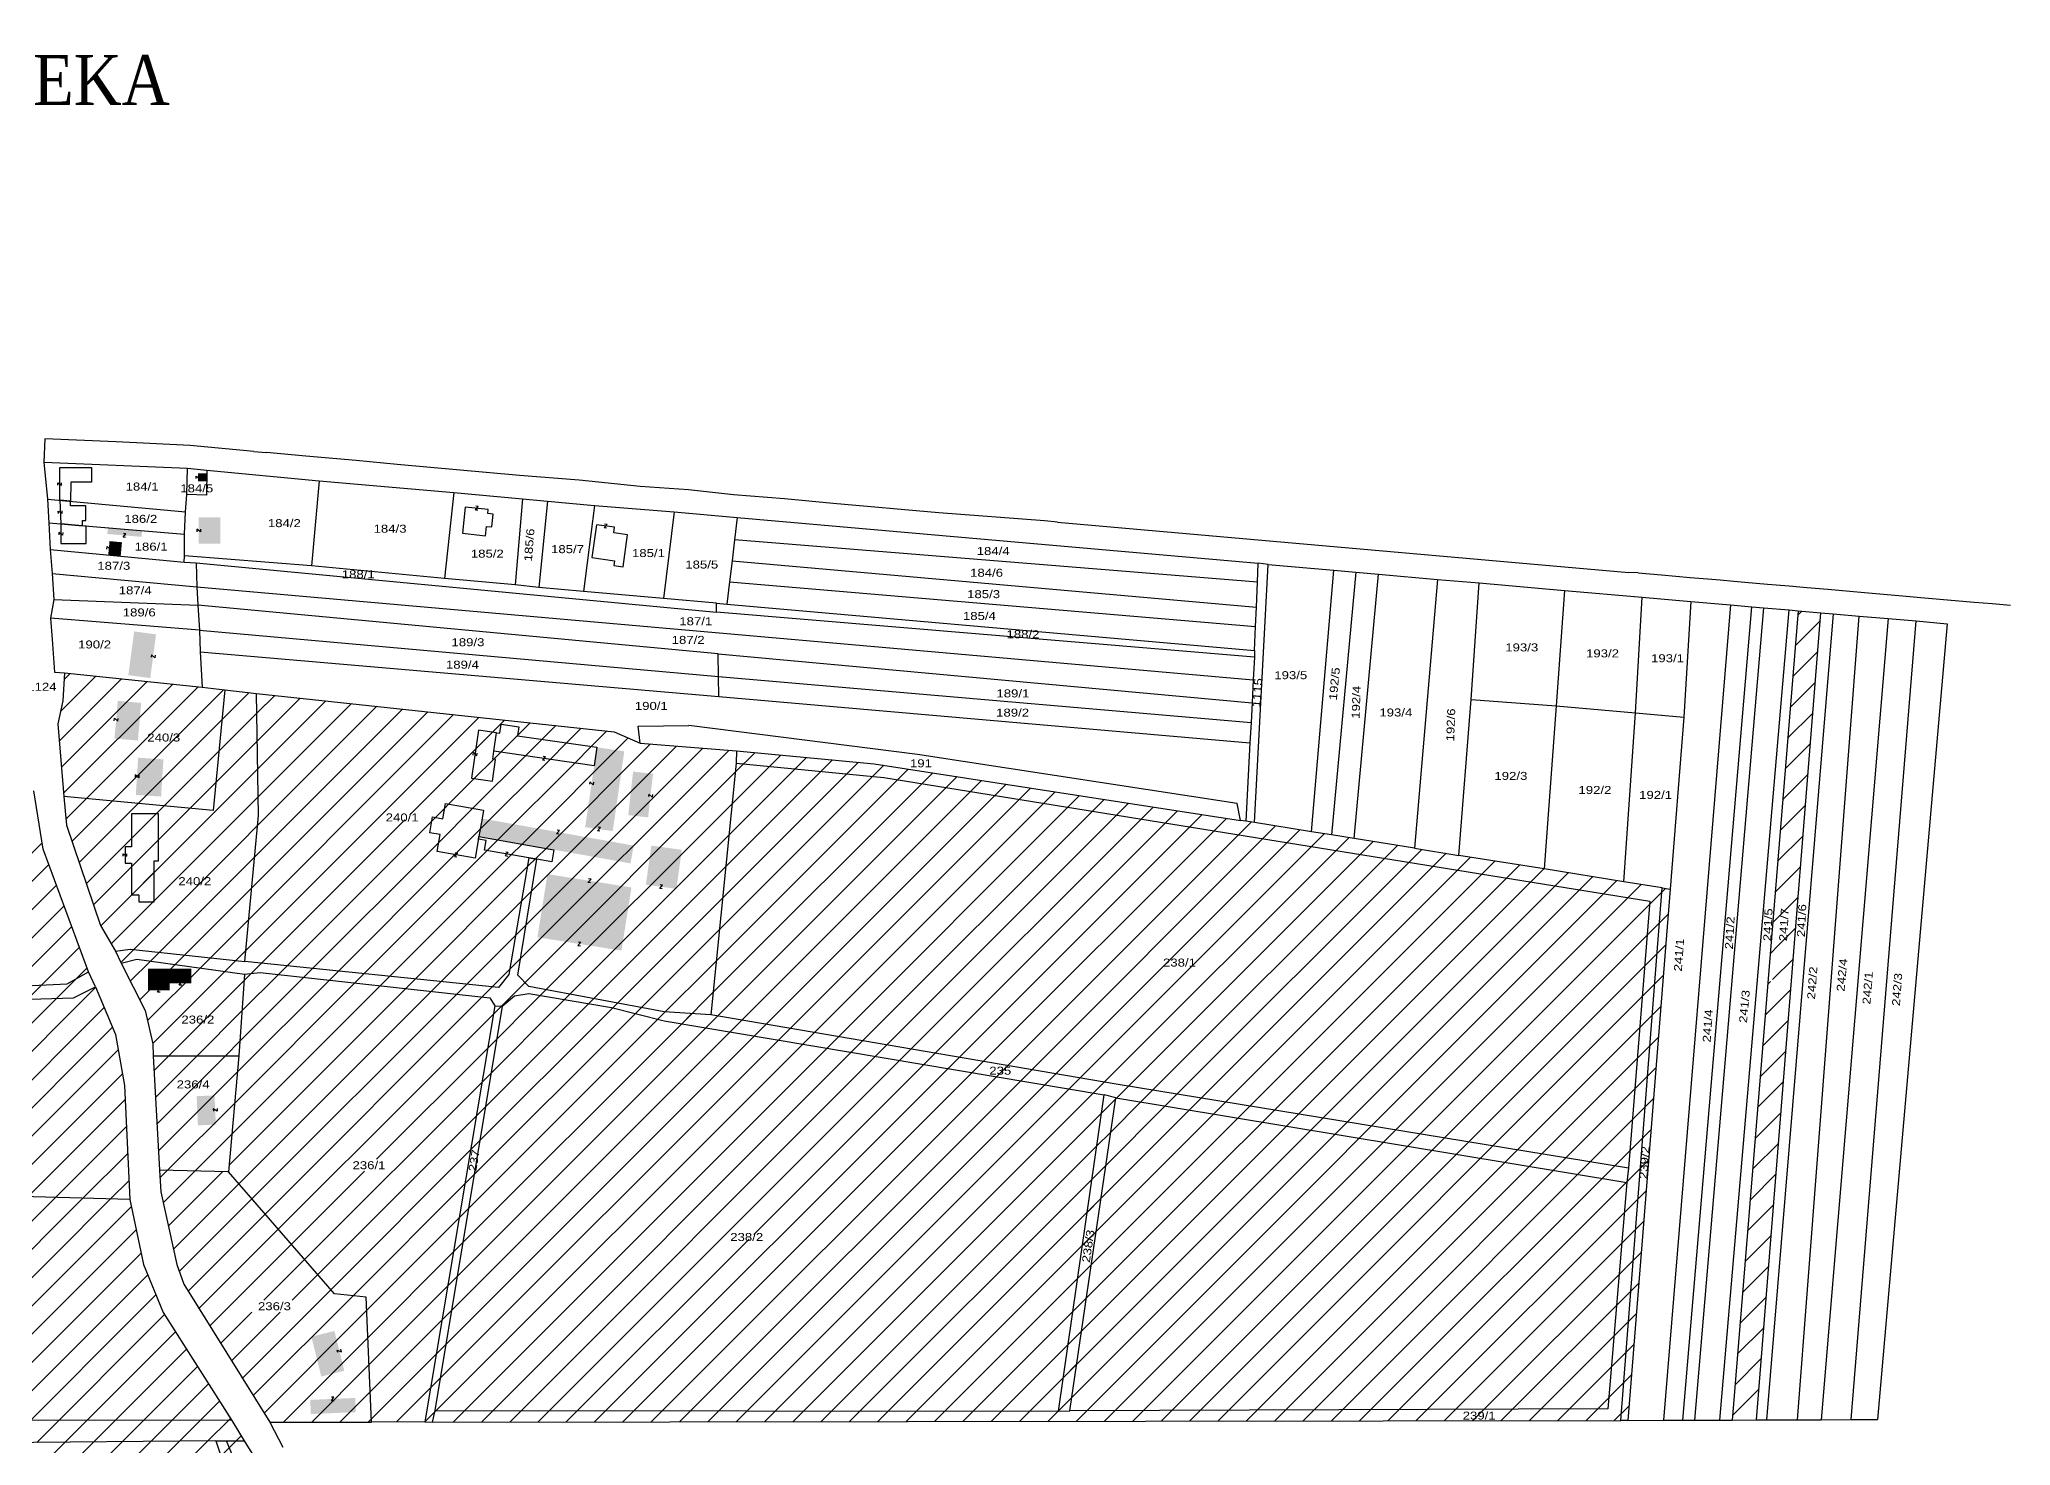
# Model space of a CAD drawing. Extents: x 5587940 to 5589766, y 5131257 to 5132452.
# Drawn here: x 5588977 to 5589766, y 5131890 to 5132452 of the extents above; entities that cross this region are included whole.
import ezdxf
from ezdxf.enums import TextEntityAlignment as Align

# ---------------------------------------------------------------- set-up
doc = ezdxf.new("R2010")
doc.units = 0
doc.header["$MEASUREMENT"] = 0
for name, color, linetype in [('2', 7, 'CONTINUOUS'), ('3', 7, 'CONTINUOUS'), ('5', 7, 'CONTINUOUS'), ('6', 7, 'CONTINUOUS'), ('8', 7, 'CONTINUOUS'), ('LEGENDA', 7, 'CONTINUOUS'), ('SRAFURA', 4, 'CONTINUOUS')]:
    doc.layers.add(name, color=color, linetype=linetype)
doc.styles.get("Standard").update_dxf_attribs({"font": 'GARA.TTF', "height": 32})
doc.styles.add('TXT', font='TXT', dxfattribs={"height": 0.2})

# ---------------------------------------------------------------- blocks, each defined once
blk = doc.blocks.new('Z')
at = {"layer": '8', "color": 113, "linetype": 'CONTINUOUS'}
blk.add_lwpolyline([(-0.5, 0.75), (0.5, 0.749), (-0.5, -0.749), (0.5, -0.75)], dxfattribs=at)

msp = doc.modelspace()

# ---------------------------------------------------------------- hatches: boundary and pattern name
at = {"layer": 'SRAFURA', "linetype": 'CONTINUOUS'}
h = msp.add_hatch(dxfattribs=at)
h.set_pattern_fill('ANSI31', color=256, scale=64, style=0)
h.paths.add_polyline_path([(5589690, 5132223.12), (5589680.82, 5132223.92), (5589669.95, 5132090.32), (5589679.39, 5132089.97)])
h = msp.add_hatch(dxfattribs=at)
h.set_pattern_fill('ANSI31', color=256, scale=64, style=0)
h.paths.add_polyline_path([(5589168.6, 5132173.88), (5589169.13, 5132177.5), (5589162.14, 5132178.51), (5589161.62, 5132174.91), (5589160.27, 5132175.11), (5589159.19, 5132167.7), (5589199.31, 5132161.86), (5589200.39, 5132169.27)])
h = msp.add_hatch(dxfattribs=at)
h.set_pattern_fill('ANSI31', color=256, scale=64, style=0)
h.paths.add_polyline_path([(5589160.27, 5132175.11), (5589153.12, 5132176.14), (5589150.32, 5132156.91), (5589158.66, 5132155.69), (5589159.92, 5132164.41), (5589158.74, 5132164.58), (5589159.19, 5132167.7)])
at = {"layer": 'SRAFURA'}
h = msp.add_hatch(dxfattribs=at)
h.set_pattern_fill('ANSI31', color=256, scale=64, style=0)
h.paths.add_polyline_path([(5589022.84, 5132050.69), (5589022.89, 5132045.85), (5589057.26, 5132045.91), (5589059.41, 5132078.51), (5589016.38, 5132084.54), (5589010.12, 5132082.89), (5589019.8, 5132063.96)])
h.paths.add_polyline_path([(5589030.83, 5132058.03), (5589050.81, 5132058.03), (5589050.81, 5132062.83), (5589030.83, 5132062.83)], flags=24)
at = {"layer": 'SRAFURA', "linetype": 'CONTINUOUS'}
h = msp.add_hatch(dxfattribs=at)
h.set_pattern_fill('ANSI31', color=256, scale=64, style=0)
h.paths.add_polyline_path([(5589080.08, 5131789.04), (5589079.17, 5131774.15), (5589072.39, 5131741.55), (5589074.74, 5131718.93), (5589078.49, 5131707.03), (5589084.98, 5131698.97), (5589087.65, 5131696.68), (5589099.12, 5131692.47), (5589112.58, 5131689.01), (5589127.55, 5131689.04), (5589151.77, 5131694.05), (5589155.54, 5131696.51), (5589163.59, 5131704.98), (5589163.59, 5131709.98), (5589158.42, 5131720.01), (5589144.78, 5131739.23), (5589119.01, 5131768.32), (5589097.94, 5131787.37), (5589081.98, 5131820.25), (5589052.23, 5131891.84), (5589047.94, 5131891.84), (5589077.31, 5131805.37)])
h.paths.add_polyline_path([(5589091.61, 5131773.22), (5589094.55, 5131772.67), (5589101.3, 5131768.55), (5589109.53, 5131758.5), (5589112.07, 5131752.57), (5589113.98, 5131745.64), (5589115.01, 5131729.84), (5589116.94, 5131723.27), (5589116.36, 5131719.15), (5589111.8, 5131717.31), (5589105.93, 5131717.48), (5589101.77, 5131720.14), (5589098.09, 5131725.05), (5589096.22, 5131730.28), (5589096.49, 5131741.22), (5589094.91, 5131746.75), (5589090.65, 5131758.62), (5589089.35, 5131767.52), (5589089.42, 5131772.25)], flags=16)
h.paths.add_polyline_path([(5589127.64, 5131713.76), (5589139.09, 5131713.76), (5589139.09, 5131718.56), (5589127.64, 5131718.56)], flags=24)
h.paths.add_polyline_path([(5589099.79, 5131740.21), (5589110.58, 5131740.21), (5589110.58, 5131745.01), (5589099.79, 5131745.01)], flags=8)

# ---------------------------------------------------------------- linework, layer by layer
at = {"layer": '2', "color": 7, "linetype": 'CONTINUOUS'}
for p, q in [((5588979.55, 5132292.61), (5588979.26, 5132283.33)), ((5589008.13, 5132291.45), (5588979.55, 5132292.61)), ((5589037.75, 5132289.94), (5589008.13, 5132291.45)), ((5589063.27, 5132287.66), (5589037.75, 5132289.94)), ((5589063.27, 5132287.66), (5589068.3, 5132287.2)), ((5589083.95, 5132285.78), (5589068.3, 5132287.2)), ((5588979.26, 5132283.33), (5588980.63, 5132268.54)), ((5588979.26, 5132283.33), (5589036.69, 5132280.87)), ((5589036.39, 5132270.35), (5589036.69, 5132280.87)), ((5589036.69, 5132280.87), (5589044.39, 5132280.19)), ((5589044.39, 5132280.19), (5589044.3, 5132270.19)), ((5589044.39, 5132280.19), (5589089.39, 5132275.85)), ((5589104.08, 5132283.99), (5589083.95, 5132285.78)), ((5589120.49, 5132282.39), (5589104.08, 5132283.99)), ((5589169.48, 5132278.05), (5589120.49, 5132282.39)), ((5589089.39, 5132275.85), (5589086.3, 5132241.83)), ((5589089.39, 5132275.85), (5589143.19, 5132271.17)), ((5589193.3, 5132276.13), (5589169.48, 5132278.05)), ((5589217.76, 5132273.62), (5589193.3, 5132276.13)), ((5589237.03, 5132272.21), (5589217.76, 5132273.62)), ((5589255.09, 5132270.32), (5589237.03, 5132272.21)), ((5588980.63, 5132268.54), (5588981.18, 5132259)), ((5588980.63, 5132268.54), (5589035.83, 5132263.41)), ((5589035.53, 5132254.51), (5589035.83, 5132263.41)), ((5589035.83, 5132263.41), (5589036.39, 5132270.35)), ((5589044.3, 5132270.19), (5589036.39, 5132270.35)), ((5589143.19, 5132271.17), (5589139.48, 5132236.83)), ((5589143.19, 5132271.17), (5589170.64, 5132268.62)), ((5589170.64, 5132268.62), (5589167.67, 5132234.21)), ((5589170.64, 5132268.62), (5589180.63, 5132267.74)), ((5589180.63, 5132267.74), (5589177.13, 5132233.25)), ((5589180.63, 5132267.74), (5589199.44, 5132266)), ((5589199.44, 5132266), (5589195.07, 5132231.56)), ((5589199.44, 5132266), (5589231.32, 5132263.52)), ((5589231.32, 5132263.52), (5589227.06, 5132228.79)), ((5589231.32, 5132263.52), (5589256.48, 5132261.17)), ((5589275.42, 5132268.65), (5589255.09, 5132270.32)), ((5589294.87, 5132266.79), (5589275.42, 5132268.65)), ((5589337.15, 5132263.08), (5589294.87, 5132266.79)), ((5588981.18, 5132259), (5588981.71, 5132248.4)), ((5588981.18, 5132259), (5589035.53, 5132254.51)), ((5589256.48, 5132261.17), (5589255.51, 5132252.23)), ((5589256.48, 5132261.17), (5589464.96, 5132242.91)), ((5589379.45, 5132259.87), (5589337.15, 5132263.08)), ((5589384.59, 5132259.29), (5589379.45, 5132259.87)), ((5589384.59, 5132259.29), (5589613.18, 5132239.21)), ((5588981.71, 5132248.4), (5588982.52, 5132238.85)), ((5588981.71, 5132248.4), (5589035.34, 5132243.35)), ((5589035.53, 5132245.92), (5589035.53, 5132254.51)), ((5589255.51, 5132252.23), (5589254.54, 5132243.82)), ((5589464.63, 5132235.33), (5589255.51, 5132252.23)), ((5589035.34, 5132243.35), (5589035.53, 5132245.92)), ((5589035.34, 5132243.35), (5589040.13, 5132243.02)), ((5589086.3, 5132241.83), (5589035.53, 5132245.92)), ((5589040.13, 5132243.02), (5589248.25, 5132223.31)), ((5589040.13, 5132243.02), (5589040.47, 5132233.49)), ((5589139.48, 5132236.83), (5589086.3, 5132241.83)), ((5589254.54, 5132243.82), (5589253.48, 5132235.41)), ((5589254.54, 5132243.82), (5589464.21, 5132225.29)), ((5589463.49, 5132139.14), (5589468.88, 5132242.36)), ((5589464.63, 5132235.33), (5589464.96, 5132242.91)), ((5589468.88, 5132242.36), (5589464.96, 5132242.91)), ((5589468.88, 5132242.36), (5589495.18, 5132240.07)), ((5589486.17, 5132135.51), (5589495.18, 5132240.07)), ((5589495.18, 5132240.07), (5589504.02, 5132239.3)), ((5588982.52, 5132238.85), (5588983.22, 5132228.45)), ((5588982.52, 5132238.85), (5589040.47, 5132233.49)), ((5589040.47, 5132233.49), (5589040.82, 5132226.13)), ((5589040.47, 5132233.49), (5589462.92, 5132196.3)), ((5589167.67, 5132234.21), (5589139.48, 5132236.83)), ((5589177.13, 5132233.25), (5589167.67, 5132234.21)), ((5589195.07, 5132231.56), (5589177.13, 5132233.25)), ((5589253.48, 5132235.41), (5589252.35, 5132226.56)), ((5589253.48, 5132235.41), (5589463.88, 5132217.58)), ((5589464.21, 5132225.29), (5589464.63, 5132235.33)), ((5589504.02, 5132239.3), (5589494.25, 5132134.22)), ((5589503.24, 5132132.78), (5589512.99, 5132238.52)), ((5589504.02, 5132239.3), (5589512.99, 5132238.52)), ((5589512.99, 5132238.52), (5589536.65, 5132236.46)), ((5589536.65, 5132236.46), (5589527.45, 5132128.9)), ((5589536.65, 5132236.46), (5589553.25, 5132235.02)), ((5589550.15, 5132188.45), (5589553.25, 5132235.02)), ((5589553.25, 5132235.02), (5589587.45, 5132232.04)), ((5589587.45, 5132232.04), (5589584.12, 5132185.92)), ((5589587.45, 5132232.04), (5589618.46, 5132229.35)), ((5589616.92, 5132239.04), (5589613.18, 5132239.21)), ((5589616.92, 5132239.04), (5589626.26, 5132238.23)), ((5589626.26, 5132238.23), (5589637.62, 5132237.25)), ((5589637.62, 5132237.25), (5589644.64, 5132236.64)), ((5589644.64, 5132236.64), (5589649.73, 5132236.2)), ((5589649.73, 5132236.2), (5589655.16, 5132235.73)), ((5589655.16, 5132235.73), (5589659.51, 5132235.35)), ((5589659.51, 5132235.35), (5589668.6, 5132234.56)), ((5589668.6, 5132234.56), (5589677.23, 5132233.81)), ((5589677.23, 5132233.81), (5589684.38, 5132233.19)), ((5589684.38, 5132233.19), (5589692.68, 5132232.47)), ((5589692.68, 5132232.47), (5589707.42, 5132231.19)), ((5588983.22, 5132228.45), (5588981.91, 5132220.9)), ((5588983.22, 5132228.45), (5589040.82, 5132226.13)), ((5589040.82, 5132226.13), (5589041.44, 5132216.14)), ((5589248.94, 5132206.64), (5589040.82, 5132226.13)), ((5589227.06, 5132228.79), (5589195.07, 5132231.56)), ((5589248.25, 5132226.9), (5589227.06, 5132228.79)), ((5589248.25, 5132223.31), (5589248.25, 5132226.9)), ((5589248.25, 5132226.9), (5589252.35, 5132226.56)), ((5589252.35, 5132226.56), (5589463.48, 5132208)), ((5589463.88, 5132217.58), (5589464.21, 5132225.29)), ((5589615.8, 5132183.13), (5589618.46, 5132229.35)), ((5589618.46, 5132229.35), (5589638.01, 5132227.64)), ((5589653.82, 5132226.27), (5589627.03, 5131900.09)), ((5589634.72, 5131900.12), (5589662.4, 5132225.52)), ((5589638.01, 5132227.64), (5589635.2, 5132181.37)), ((5589638.01, 5132227.64), (5589653.82, 5132226.27)), ((5589667.03, 5132225.12), (5589639.44, 5131900.13)), ((5589649.58, 5131900.17), (5589677.33, 5132224.22)), ((5589653.82, 5132226.27), (5589662.4, 5132225.52)), ((5589662.4, 5132225.52), (5589667.03, 5132225.12)), ((5589667.03, 5132225.12), (5589677.33, 5132224.22)), ((5589677.33, 5132224.22), (5589680.82, 5132223.92)), ((5589707.42, 5132231.19), (5589722.66, 5132229.87)), ((5589722.66, 5132229.87), (5589729.96, 5132229.24)), ((5589729.96, 5132229.24), (5589737.58, 5132228.57)), ((5589737.58, 5132228.57), (5589751.32, 5132227.38)), ((5589751.32, 5132227.38), (5589758.42, 5132226.76)), ((5589758.42, 5132226.76), (5589765.83, 5132226.12)), ((5588981.91, 5132220.9), (5588982.52, 5132212.4)), ((5589041.44, 5132216.14), (5588981.91, 5132220.9)), ((5589041.44, 5132216.14), (5589041.75, 5132207.52)), ((5589041.44, 5132216.14), (5589249.07, 5132197.65)), ((5589463.39, 5132205.28), (5589248.25, 5132223.31)), ((5589463.48, 5132208), (5589463.88, 5132217.58)), ((5589680.82, 5132223.92), (5589654.48, 5131900.19)), ((5589664.26, 5131900.23), (5589690, 5132223.12)), ((5589694.89, 5132222.69), (5589668.2, 5131900.24)), ((5589680.61, 5131900.28), (5589705.29, 5132221.79)), ((5589680.82, 5132223.92), (5589690, 5132223.12)), ((5589690, 5132223.12), (5589694.89, 5132222.69)), ((5589716.88, 5132220.78), (5589690.03, 5131900.32)), ((5589694.89, 5132222.69), (5589705.29, 5132221.79)), ((5589702.09, 5131900.36), (5589728.01, 5132219.81)), ((5589705.29, 5132221.79), (5589716.88, 5132220.78)), ((5589740.51, 5132218.72), (5589712.67, 5131900.4)), ((5589716.88, 5132220.78), (5589728.01, 5132219.81)), ((5589728.01, 5132219.81), (5589740.51, 5132218.72)), ((5588982.52, 5132212.4), (5588983.43, 5132199.32)), ((5589041.75, 5132207.52), (5589042.49, 5132193.29)), ((5589041.75, 5132207.52), (5589249.2, 5132189.56)), ((5589248.94, 5132206.64), (5589462.44, 5132187.05)), ((5589249.07, 5132197.65), (5589248.94, 5132206.64)), ((5589463.39, 5132205.28), (5589462.92, 5132196.3)), ((5589463.48, 5132208), (5589463.39, 5132205.28)), ((5588983.43, 5132199.32), (5588987.54, 5132199.05)), ((5588987.54, 5132199.05), (5588986.75, 5132187.82)), ((5588987.54, 5132199.05), (5589042.49, 5132193.29)), ((5589042.49, 5132193.29), (5589051.6, 5132192.33)), ((5589249.07, 5132197.65), (5589462.03, 5132179.23)), ((5589249.2, 5132189.56), (5589249.07, 5132197.65)), ((5589462.92, 5132196.3), (5589462.44, 5132187.05)), ((5588986.75, 5132187.82), (5588984.83, 5132178.66)), ((5589051.6, 5132192.33), (5589046.97, 5132143.94)), ((5589051.6, 5132192.33), (5589064.33, 5132190.83)), ((5589064.33, 5132190.83), (5589207.32, 5132175.49)), ((5589065.08, 5132141.96), (5589064.33, 5132190.83)), ((5589249.2, 5132189.56), (5589461.61, 5132171.13)), ((5589462.44, 5132187.05), (5589462.03, 5132179.23)), ((5589545.18, 5132126.06), (5589550.15, 5132188.45)), ((5589550.15, 5132188.45), (5589584.12, 5132185.92)), ((5589584.12, 5132185.92), (5589579.23, 5132120.61)), ((5589584.12, 5132185.92), (5589615.8, 5132183.13)), ((5588984.83, 5132178.66), (5588987.22, 5132149.58)), ((5589216.91, 5132177.68), (5589237.24, 5132178.04)), ((5589217.78, 5132170.96), (5589216.91, 5132177.68)), ((5589328.6, 5132166.38), (5589237.24, 5132178.04)), ((5589462.03, 5132179.23), (5589461.61, 5132171.13)), ((5589611.1, 5132115.5), (5589615.8, 5132183.13)), ((5589615.8, 5132183.13), (5589635.2, 5132181.37)), ((5589635.2, 5132181.37), (5589629.71, 5132112.52)), ((5589207.32, 5132175.49), (5589217.78, 5132170.96)), ((5589217.78, 5132170.96), (5589256.31, 5132167.8)), ((5589461.61, 5132171.13), (5589459.97, 5132139.71)), ((5589256.14, 5132162.98), (5589245.94, 5132062.29)), ((5589256.31, 5132167.8), (5589256.14, 5132162.98)), ((5589256.14, 5132162.98), (5589315.17, 5132157.25)), ((5589256.31, 5132167.8), (5589311.3, 5132162.69)), ((5589311.3, 5132162.69), (5589457.77, 5132139.98)), ((5589456.55, 5132146.78), (5589328.6, 5132166.38)), ((5589315.17, 5132157.25), (5589621.53, 5132107.76)), ((5588978.94, 5132128.47), (5588975.26, 5132151.89)), ((5588987.22, 5132149.58), (5588988.24, 5132138.14)), ((5589046.97, 5132143.94), (5588987.22, 5132149.58)), ((5589457.77, 5132139.98), (5589456.55, 5132146.78)), ((5588988.24, 5132138.14), (5589001.89, 5132098.03)), ((5589059.59, 5132083.56), (5589065.08, 5132141.96)), ((5589459.97, 5132139.71), (5589457.77, 5132139.98)), ((5589463.49, 5132139.14), (5589459.97, 5132139.71)), ((5589486.17, 5132135.51), (5589463.49, 5132139.14)), ((5589494.25, 5132134.22), (5589486.17, 5132135.51)), ((5589503.24, 5132132.78), (5589494.25, 5132134.22)), ((5589527.45, 5132128.9), (5589503.24, 5132132.78)), ((5588997.09, 5132079.43), (5588978.94, 5132128.47)), ((5589173.23, 5132125.07), (5589165.13, 5132078.43)), ((5589168.84, 5132078.1), (5589176.34, 5132124.54)), ((5589173.23, 5132125.07), (5589176.34, 5132124.54)), ((5589527.45, 5132128.9), (5589545.18, 5132126.06)), ((5589579.23, 5132120.61), (5589545.18, 5132126.06)), ((5589611.1, 5132115.5), (5589579.23, 5132120.61)), ((5589626.52, 5132113.03), (5589611.1, 5132115.5)), ((5589609.96, 5131899.93), (5589626.52, 5132113.03)), ((5589629.71, 5132112.52), (5589612.7, 5131900.04)), ((5589621.53, 5132107.76), (5589613.04, 5132000.95)), ((5589626.52, 5132113.03), (5589629.71, 5132112.52)), ((5589001.89, 5132098.03), (5589007.94, 5132087.69)), ((5589007.94, 5132087.69), (5589013.75, 5132088.57)), ((5589007.94, 5132087.69), (5589010.12, 5132082.89)), ((5589010.12, 5132082.89), (5589016.38, 5132084.54)), ((5589010.12, 5132082.89), (5589019.8, 5132063.96)), ((5589013.75, 5132088.57), (5589059.59, 5132083.56)), ((5589016.38, 5132084.54), (5589059.41, 5132078.51)), ((5589161.02, 5132073.17), (5589059.59, 5132083.56)), ((5588927.19, 5132071.72), (5588988.5, 5132074.61)), ((5588988.5, 5132074.61), (5588997.09, 5132079.43)), ((5588999.81, 5132073.47), (5588997.09, 5132079.43)), ((5589059.41, 5132078.51), (5589057.26, 5132045.91)), ((5589059.41, 5132078.51), (5589065.78, 5132079.21)), ((5589065.78, 5132079.21), (5589157.58, 5132069.06)), ((5589165.13, 5132078.43), (5589161.02, 5132073.17)), ((5589173.22, 5132073.63), (5589168.84, 5132078.1)), ((5588927.19, 5132067.15), (5588991.13, 5132069)), ((5588991.13, 5132069), (5588999.81, 5132073.47)), ((5588999.81, 5132073.47), (5589007.9, 5132054.45)), ((5589157.58, 5132069.06), (5589159.59, 5132065.91)), ((5589162.57, 5132065.73), (5589167.47, 5132069.85)), ((5589167.47, 5132069.85), (5589173.23, 5132070.78)), ((5589227.32, 5132063.44), (5589173.22, 5132073.63)), ((5589173.23, 5132070.78), (5589206.22, 5132065.24)), ((5589019.8, 5132063.96), (5589022.84, 5132050.69)), ((5589159.59, 5132065.91), (5589131.64, 5131899.42)), ((5589162.57, 5132065.73), (5589135.64, 5131903.99)), ((5589159.59, 5132065.91), (5589162.57, 5132065.73)), ((5589206.22, 5132065.24), (5589227.27, 5132059.88)), ((5589227.27, 5132059.88), (5589403.24, 5132030.31)), ((5589245.94, 5132062.29), (5589227.32, 5132063.44)), ((5589408.08, 5132034.56), (5589245.94, 5132062.29)), ((5589007.9, 5132054.45), (5589011.44, 5132034.03)), ((5589022.84, 5132050.69), (5589022.89, 5132045.85)), ((5589022.89, 5132045.85), (5589057.26, 5132045.91)), ((5589022.89, 5132045.85), (5589025.52, 5132000.16)), ((5589057.26, 5132045.91), (5589053.08, 5131999.46)), ((5589011.44, 5132034.03), (5589013.65, 5131988.38)), ((5589385.05, 5131903.73), (5589403.24, 5132030.31)), ((5589389.54, 5131903.86), (5589407.94, 5132029.09)), ((5589407.94, 5132029.09), (5589403.24, 5132030.31)), ((5589407.94, 5132029.09), (5589612.36, 5131995.19)), ((5589613.04, 5132000.95), (5589408.08, 5132034.56)), ((5589025.52, 5132000.16), (5589026.05, 5131991.47)), ((5589053.08, 5131999.46), (5589025.52, 5132000.16)), ((5589095.43, 5131950.7), (5589053.08, 5131999.46)), ((5589613.04, 5132000.95), (5589612.36, 5131995.19)), ((5589013.65, 5131988.38), (5588906.05, 5131991.37)), ((5589013.65, 5131988.38), (5589019.08, 5131962.37)), ((5589026.05, 5131991.47), (5589032.38, 5131962.39)), ((5589612.36, 5131995.19), (5589604.78, 5131904.68)), ((5589019.08, 5131962.37), (5589026.98, 5131943.21)), ((5589032.38, 5131962.39), (5589035.18, 5131954.51)), ((5589035.18, 5131954.51), (5589069.54, 5131899.38)), ((5589108.17, 5131949.38), (5589095.43, 5131950.7)), ((5589110.32, 5131899.38), (5589108.17, 5131949.38)), ((5589026.98, 5131943.21), (5589054.43, 5131900.01)), ((5589135.64, 5131903.99), (5589134.59, 5131899.34)), ((5589135.64, 5131903.99), (5589385.05, 5131903.73)), ((5589385.05, 5131903.73), (5589389.54, 5131903.86)), ((5589604.78, 5131904.68), (5589389.54, 5131903.86)), ((5589054.43, 5131900.01), (5588896.14, 5131900.32)), ((5589054.43, 5131900.01), (5589059.34, 5131891.89)), ((5589069.54, 5131899.38), (5589074.82, 5131889.31)), ((5589069.54, 5131899.38), (5589110.32, 5131899.38)), ((5589131.64, 5131899.42), (5589110.32, 5131899.38)), ((5589131.64, 5131899.42), (5589134.59, 5131899.34)), ((5589134.59, 5131899.34), (5589609.96, 5131899.93)), ((5589612.7, 5131900.04), (5589609.96, 5131899.93)), ((5589612.7, 5131900.04), (5589627.03, 5131900.09)), ((5589627.03, 5131900.09), (5589634.72, 5131900.12)), ((5589634.72, 5131900.12), (5589639.44, 5131900.13)), ((5589639.44, 5131900.13), (5589649.58, 5131900.17)), ((5589649.58, 5131900.17), (5589654.48, 5131900.19)), ((5589654.48, 5131900.19), (5589664.26, 5131900.23)), ((5589664.26, 5131900.23), (5589668.2, 5131900.24)), ((5589668.2, 5131900.24), (5589680.61, 5131900.28)), ((5589680.61, 5131900.28), (5589690.03, 5131900.32)), ((5589690.03, 5131900.32), (5589702.09, 5131900.36)), ((5589702.09, 5131900.36), (5589712.67, 5131900.4)), ((5589047.94, 5131891.84), (5588760.15, 5131889.32)), ((5589047.94, 5131891.84), (5589052.23, 5131891.84)), ((5589047.94, 5131891.84), (5589077.31, 5131805.37)), ((5589052.23, 5131891.84), (5589059.34, 5131891.89)), ((5589081.98, 5131820.25), (5589052.23, 5131891.84)), ((5589059.34, 5131891.89), (5589192.29, 5131679.66))]:
    msp.add_line(p, q, dxfattribs=at)
at = {"layer": '5', "color": 52, "linetype": 'CONTINUOUS'}
for points in [[(5588985.57, 5132268.08), (5588985.57, 5132281.14), (5588998.25, 5132281.14), (5588998.25, 5132275.29), (5588989.95, 5132275.29), (5588989.86, 5132267.69)], [(5588994.73, 5132257.88), (5588994.73, 5132259.95), (5588996.04, 5132259.95), (5588996.04, 5132265.93), (5588989.86, 5132265.93), (5588989.86, 5132267.63), (5588985.57, 5132268.08), (5588986, 5132258.61)], [(5589147.76, 5132265.37), (5589146.63, 5132254.88), (5589155.84, 5132253.88), (5589156.24, 5132257.63), (5589158.41, 5132257.4), (5589158.97, 5132262.59), (5589156.81, 5132262.82), (5589156.97, 5132264.37)], [(5588986, 5132258.61), (5588986, 5132250.81), (5588996.08, 5132250.81), (5588996.17, 5132257.76), (5588994.73, 5132257.88)], [(5589200.23, 5132258.29), (5589198.39, 5132245.17), (5589207.5, 5132243.89), (5589207.23, 5132241.96), (5589210.88, 5132241.45), (5589212.68, 5132254.28), (5589207.18, 5132255.05), (5589207.49, 5132257.27)], [(5589159.19, 5132167.7), (5589160.27, 5132175.11), (5589153.12, 5132176.14), (5589150.32, 5132156.91), (5589158.66, 5132155.69), (5589159.92, 5132164.41), (5589158.74, 5132164.58)], [(5589154.5, 5132140.79), (5589153.22, 5132133.66), (5589151.67, 5132124.96), (5589136.5, 5132127.66), (5589137.7, 5132134.4), (5589133.57, 5132135.13), (5589134.7, 5132141.45), (5589138.83, 5132140.71), (5589139.92, 5132146.84), (5589155.09, 5132144.13)], [(5589014.3, 5132142.63), (5589014.3, 5132129.53), (5589011.69, 5132129.53), (5589011.69, 5132122.89), (5589014.3, 5132122.89), (5589014.3, 5132110.32), (5589017.27, 5132110.32), (5589017.27, 5132107.44), (5589023.39, 5132107.44), (5589023.39, 5132123.86), (5589025.13, 5132123.86), (5589025.13, 5132142.63)], [(5589153.22, 5132133.66), (5589183.23, 5132128.3), (5589182.37, 5132123.46), (5589176.34, 5132124.54), (5589173.23, 5132125.07), (5589155.47, 5132128.12), (5589156.14, 5132132.03), (5589153.03, 5132132.53)]]:
    msp.add_lwpolyline(points, close=True, dxfattribs=at)
for points in [[(5589044.38, 5132278.88), (5589044.35, 5132275.61), (5589040.89, 5132278.91), (5589040.86, 5132275.64)], [(5589049.75, 5132261.26), (5589049.75, 5132250.77), (5589041.09, 5132261.26), (5589041.09, 5132250.77)], [(5589024.1, 5132214.46), (5589021.78, 5132196.97), (5589015.33, 5132215.62), (5589013.01, 5132198.13)], [(5589008.8, 5132187.86), (5589007.48, 5132172.79), (5589018.15, 5132187.04), (5589016.83, 5132171.97)], [(5589016.94, 5132165.11), (5589015.99, 5132150.21), (5589027.06, 5132164.46), (5589026.11, 5132149.57)], [(5589154.5, 5132140.79), (5589215.14, 5132129.96), (5589153.22, 5132133.66), (5589213.86, 5132122.83)], [(5589020.94, 5132080.68), (5589029.49, 5132080.68), (5589020.94, 5132072.12), (5589029.49, 5132072.12)], [(5589040.33, 5132029.72), (5589040.85, 5132018.05), (5589047.48, 5132030.05), (5589048.01, 5132018.38)], [(5589086.21, 5131933.5), (5589090.17, 5131917.58), (5589095.44, 5131935.79), (5589099.39, 5131919.88)]]:
    msp.add_solid(points, dxfattribs=at)
at = {"layer": '6', "color": 52, "linetype": 'CONTINUOUS'}
msp.add_lwpolyline([(5589200.39, 5132169.27), (5589199.31, 5132161.86), (5589159.19, 5132167.7), (5589160.27, 5132175.11), (5589161.62, 5132174.91), (5589162.14, 5132178.51), (5589169.13, 5132177.5), (5589168.6, 5132173.88)], close=True, dxfattribs=at)
for points in [[(5589004.8, 5132257.05), (5589018.51, 5132255.92), (5589004.59, 5132254.59), (5589018.31, 5132253.46)], [(5589004.97, 5132246.21), (5589009.95, 5132245.74), (5589005.49, 5132251.75), (5589010.47, 5132251.28)], [(5589200.39, 5132169.27), (5589196.21, 5132140.55), (5589211.38, 5132167.67), (5589207.21, 5132138.96)], [(5589214.89, 5132159.57), (5589212.94, 5132142.15), (5589222.85, 5132158.68), (5589220.9, 5132141.25)], [(5589196.21, 5132140.55), (5589207.21, 5132138.96), (5589195.75, 5132137.33), (5589206.74, 5132135.74)], [(5589234.38, 5132128.27), (5589232.21, 5132112.65), (5589222.19, 5132129.96), (5589220.02, 5132114.34)], [(5589179.86, 5132113.54), (5589213.45, 5132108.2), (5589180.66, 5132118.56), (5589214.24, 5132113.21)], [(5589179.86, 5132113.54), (5589213.45, 5132108.2), (5589176.63, 5132093.29), (5589210.22, 5132087.95)], [(5589029.49, 5132080.68), (5589029.49, 5132074.83), (5589038.22, 5132080.68), (5589038.22, 5132074.83)], [(5589086.01, 5131902.56), (5589103.99, 5131903.35), (5589085.76, 5131908.24), (5589103.74, 5131909.02)]]:
    msp.add_solid(points, dxfattribs=at)
at = {"layer": 'SRAFURA', "linetype": 'CONTINUOUS'}
for p, q in [((5588985.39, 5132171.78), (5589010.28, 5132196.67)), ((5588985.86, 5132183.56), (5589000.04, 5132197.74)), ((5588986.25, 5132161.33), (5589020.52, 5132195.59)), ((5588987.11, 5132150.88), (5589030.76, 5132194.52)), ((5588987.35, 5132196.37), (5588989.8, 5132198.82)), ((5588988.03, 5132140.48), (5589041, 5132193.45)), ((5588990.47, 5132131.6), (5589051.23, 5132192.36)), ((5588993.34, 5132123.16), (5589061.35, 5132191.18)), ((5589001.99, 5132097.87), (5589091.98, 5132187.86)), ((5589006.16, 5132090.73), (5589102.2, 5132186.76)), ((5589009.97, 5132083.22), (5589112.41, 5132185.67)), ((5589021.83, 5132083.77), (5589122.63, 5132184.57)), ((5589064.45, 5132182.96), (5589071.54, 5132190.05)), ((5589064.62, 5132171.82), (5589081.76, 5132188.96)), ((5589031.75, 5132082.38), (5589132.85, 5132183.48)), ((5589041.68, 5132080.99), (5589143.07, 5132182.38)), ((5589049.25, 5132167.76), (5589064.45, 5132182.96)), ((5589051.6, 5132079.6), (5589153.29, 5132181.29)), ((5589158.65, 5132175.34), (5589163.5, 5132180.19)), ((5589168.62, 5132173.99), (5589173.72, 5132179.1)), ((5589178.4, 5132172.46), (5589183.94, 5132178)), ((5589188.28, 5132171.03), (5589194.16, 5132176.9)), ((5589048.06, 5132155.25), (5589064.62, 5132171.82)), ((5589170.46, 5132130.58), (5589212.94, 5132173.06)), ((5589172.1, 5132098.28), (5589242.74, 5132168.91)), ((5589174.28, 5132111.77), (5589232.28, 5132169.77)), ((5589180.06, 5132128.86), (5589221.83, 5132170.63)), ((5589198.16, 5132169.59), (5589204.38, 5132175.81)), ((5589027.29, 5132145.8), (5589049.25, 5132167.76)), ((5589125.58, 5132142.27), (5589152.04, 5132168.73)), ((5589150.83, 5132144.89), (5589171.8, 5132165.86)), ((5589153.73, 5132136.47), (5589181.68, 5132164.43)), ((5589159.15, 5132164.52), (5589161.93, 5132167.3)), ((5589160.86, 5132132.29), (5589191.56, 5132162.99)), ((5589169.92, 5132084.79), (5589253.19, 5132168.06)), ((5589249.39, 5132096.37), (5589315.12, 5132162.1)), ((5589250.67, 5132108.96), (5589304.98, 5132163.27)), ((5589251.94, 5132121.55), (5589294.63, 5132164.24)), ((5589253.22, 5132134.14), (5589284.28, 5132165.2)), ((5589254.49, 5132146.73), (5589273.93, 5132166.16)), ((5589255.77, 5132159.32), (5589263.58, 5132167.12)), ((5589037.63, 5132144.82), (5589048.06, 5132155.25)), ((5589141.23, 5132146.61), (5589151.38, 5132156.75)), ((5589171.67, 5132075.22), (5589255.77, 5132159.32)), ((5589244.02, 5132057.06), (5589344.5, 5132157.54)), ((5589246.84, 5132071.19), (5589334.71, 5132159.06)), ((5589248.12, 5132083.78), (5589324.91, 5132160.58)), ((5589253.71, 5132055.43), (5589354.3, 5132156.02)), ((5589263.39, 5132053.81), (5589364.09, 5132154.5)), ((5589273.08, 5132052.18), (5589373.89, 5132152.98)), ((5589024.12, 5132142.63), (5589027.29, 5132145.8)), ((5589139.59, 5132144.96), (5589141.23, 5132146.61)), ((5589177.78, 5132070.01), (5589254.49, 5132146.73)), ((5589282.77, 5132050.55), (5589383.68, 5132151.46)), ((5589292.45, 5132048.92), (5589393.47, 5132149.95)), ((5589302.14, 5132047.3), (5589403.27, 5132148.43)), ((5589311.82, 5132045.67), (5589413.06, 5132146.91)), ((5589321.51, 5132044.04), (5589422.86, 5132145.39)), ((5588996.21, 5132114.72), (5589024.12, 5132142.63)), ((5589025.13, 5132132.33), (5589037.63, 5132144.82)), ((5589062.12, 5132078.81), (5589123.63, 5132140.32)), ((5589073.04, 5132078.41), (5589134.4, 5132139.77)), ((5589134.4, 5132139.77), (5589135.87, 5132141.24)), ((5589135.87, 5132141.24), (5589139.59, 5132144.96)), ((5589137.13, 5132131.19), (5589150.83, 5132144.89)), ((5589331.2, 5132042.41), (5589432.65, 5132143.87)), ((5589340.88, 5132040.79), (5589442.45, 5132142.35)), ((5589350.57, 5132039.16), (5589452.24, 5132140.83)), ((5589360.26, 5132037.53), (5589462.09, 5132139.37)), ((5589369.94, 5132035.9), (5589471.84, 5132137.81)), ((5588917.65, 5132070.1), (5588978.54, 5132131)), ((5588999.08, 5132106.28), (5589025.13, 5132132.33)), ((5589083.23, 5132077.29), (5589137.13, 5132131.19)), ((5589143.64, 5132126.39), (5589153.73, 5132136.47)), ((5589156.51, 5132127.94), (5589160.86, 5132132.29)), ((5589166.17, 5132126.28), (5589170.46, 5132130.58)), ((5589187.47, 5132068.39), (5589253.22, 5132134.14)), ((5589379.63, 5132034.28), (5589481.6, 5132136.24)), ((5589389.31, 5132032.65), (5589491.35, 5132134.68)), ((5589399, 5132031.02), (5589501.1, 5132133.12)), ((5589408.32, 5132029.03), (5589510.85, 5132131.56)), ((5589418.02, 5132027.42), (5589520.6, 5132130)), ((5588930.75, 5132071.89), (5588981.21, 5132122.35)), ((5589093.41, 5132076.16), (5589143.64, 5132126.39)), ((5589103.6, 5132075.03), (5589156.51, 5132127.94)), ((5589113.79, 5132073.91), (5589166.17, 5132126.28)), ((5589172.59, 5132121.4), (5589180.06, 5132128.86)), ((5589197.15, 5132066.76), (5589251.94, 5132121.55)), ((5589312.8, 5131899.56), (5589540.11, 5132126.87)), ((5589324.13, 5131899.58), (5589549.86, 5132125.31)), ((5589335.45, 5131899.59), (5589559.61, 5132123.75)), ((5589346.78, 5131899.61), (5589569.36, 5132122.19)), ((5589427.73, 5132025.81), (5589530.35, 5132128.43)), ((5588942.62, 5132072.45), (5588984.26, 5132114.09)), ((5589014.44, 5132110.32), (5589023.39, 5132119.27)), ((5589123.97, 5132072.78), (5589172.59, 5132121.4)), ((5589358.11, 5131899.62), (5589579.11, 5132120.63)), ((5589369.44, 5131899.63), (5589588.87, 5132119.06)), ((5589380.76, 5131899.65), (5589598.62, 5132117.5)), ((5589392.09, 5131899.66), (5589608.37, 5132115.94)), ((5589403.42, 5131899.68), (5589618.12, 5132114.38)), ((5588954.5, 5132073.01), (5588987.32, 5132105.83)), ((5589022.87, 5132107.44), (5589023.39, 5132107.96)), ((5589134.16, 5132071.65), (5589170.22, 5132107.71)), ((5589170.22, 5132107.71), (5589174.28, 5132111.77)), ((5589206.8, 5132065.09), (5589250.67, 5132108.96)), ((5589414.75, 5131899.69), (5589627.87, 5132112.82)), ((5589167.84, 5132094.02), (5589172.1, 5132098.28)), ((5589426.08, 5131899.7), (5589628.91, 5132102.54)), ((5588966.37, 5132073.57), (5588990.38, 5132097.57)), ((5589144.35, 5132070.52), (5589167.84, 5132094.02)), ((5589215.81, 5132062.79), (5589249.39, 5132096.37)), ((5589437.4, 5131899.72), (5589627.93, 5132090.24)), ((5589669.65, 5132086.71), (5589673.15, 5132090.21)), ((5588978.25, 5132074.13), (5588993.43, 5132089.31)), ((5589154.54, 5132069.4), (5589169.92, 5132084.79)), ((5589224.83, 5132060.5), (5589248.12, 5132083.78)), ((5589670.62, 5132076.36), (5589678.97, 5132084.71)), ((5588984.23, 5132068.8), (5588992.02, 5132076.59)), ((5588992.02, 5132076.59), (5588996.49, 5132081.06)), ((5588992.02, 5132076.59), (5588992.02, 5132076.59)), ((5589055.56, 5132026.99), (5589103.6, 5132075.03)), ((5589056.67, 5132039.42), (5589093.41, 5132076.16)), ((5589057.64, 5132051.7), (5589083.23, 5132077.29)), ((5589058.44, 5132063.81), (5589073.04, 5132078.41)), ((5589059.24, 5132075.92), (5589062.12, 5132078.81)), ((5589159.03, 5132062.58), (5589171.67, 5132075.22)), ((5589448.73, 5131899.73), (5589626.94, 5132077.95)), ((5589668.65, 5132074.4), (5589669.86, 5132075.61)), ((5588906.78, 5131991.35), (5588984.23, 5132068.8)), ((5588917.79, 5131991.05), (5588999.93, 5132073.18)), ((5588972.58, 5132068.46), (5588978.25, 5132074.13)), ((5589053.32, 5132002.13), (5589123.97, 5132072.78)), ((5589054.44, 5132014.56), (5589113.79, 5132073.91)), ((5589057.21, 5131994.7), (5589134.16, 5132071.65)), ((5589062.47, 5131988.65), (5589144.35, 5132070.52)), ((5589067.73, 5131982.59), (5589154.54, 5132069.4)), ((5589152.18, 5132021.79), (5589197.15, 5132066.76)), ((5589154.47, 5132035.39), (5589187.47, 5132068.39)), ((5589156.75, 5132048.98), (5589177.78, 5132070.01)), ((5589234.34, 5132058.69), (5589246.84, 5132071.19)), ((5589667.65, 5132062.08), (5589677.99, 5132072.42)), ((5588928.8, 5131990.74), (5589003.31, 5132065.25)), ((5589101.02, 5132004.57), (5589159.03, 5132062.58)), ((5589143.05, 5131967.41), (5589234.34, 5132058.69)), ((5589145.34, 5131981), (5589224.83, 5132060.5)), ((5589147.62, 5131994.6), (5589215.81, 5132062.79)), ((5589149.9, 5132008.2), (5589206.8, 5132065.09)), ((5589234.34, 5132058.69), (5589238.4, 5132062.76)), ((5589460.06, 5131899.75), (5589625.96, 5132065.65)), ((5589666.65, 5132049.77), (5589677.01, 5132060.13)), ((5588939.81, 5131990.43), (5589006.68, 5132057.31)), ((5589131.64, 5131899.42), (5589282.77, 5132050.55)), ((5589133.92, 5131913.02), (5589273.08, 5132052.18)), ((5589136.2, 5131926.62), (5589263.39, 5132053.81)), ((5589138.49, 5131940.21), (5589253.71, 5132055.43)), ((5589140.77, 5131953.81), (5589244.02, 5132057.06)), ((5589471.39, 5131899.76), (5589624.98, 5132053.35)), ((5588950.81, 5131990.13), (5589008.97, 5132048.28)), ((5589112.33, 5132004.57), (5589156.75, 5132048.98)), ((5589142.88, 5131899.35), (5589292.45, 5132048.92)), ((5589154.21, 5131899.37), (5589302.14, 5132047.3)), ((5589165.54, 5131899.38), (5589311.82, 5132045.67)), ((5589176.87, 5131899.4), (5589321.51, 5132044.04)), ((5589665.65, 5132037.45), (5589676.03, 5132047.83)), ((5588961.82, 5131989.82), (5589010.64, 5132038.64)), ((5589083.51, 5131964.43), (5589154.47, 5132035.39)), ((5589199.52, 5131899.42), (5589340.88, 5132040.79)), ((5589210.85, 5131899.44), (5589350.57, 5132039.16)), ((5589222.18, 5131899.45), (5589360.26, 5132037.53)), ((5589233.5, 5131899.47), (5589369.94, 5132035.9)), ((5589263.21, 5131974.43), (5589331.2, 5132042.41)), ((5589482.71, 5131899.77), (5589623.99, 5132041.05)), ((5589664.64, 5132025.13), (5589675.05, 5132035.54)), ((5588972.83, 5131989.52), (5589011.71, 5132028.4)), ((5589244.83, 5131899.48), (5589379.63, 5132034.28)), ((5589256.16, 5131899.49), (5589389.31, 5132032.65)), ((5589267.49, 5131899.51), (5589399, 5132031.02)), ((5589402.17, 5132022.88), (5589407.86, 5132028.56)), ((5589405.91, 5132015.3), (5589418.02, 5132027.42)), ((5589407.86, 5132028.56), (5589408.32, 5132029.03)), ((5589494.04, 5131899.79), (5589623.01, 5132028.75)), ((5589088.77, 5131958.38), (5589152.18, 5132021.79)), ((5589278.81, 5131899.52), (5589402.17, 5132022.88)), ((5589403.96, 5132002.04), (5589427.73, 5132025.81)), ((5589663.64, 5132012.82), (5589674.07, 5132023.25)), ((5588983.84, 5131989.21), (5589012.23, 5132017.61)), ((5589400.27, 5132009.67), (5589405.91, 5132015.3)), ((5589505.37, 5131899.8), (5589622.02, 5132016.45)), ((5588994.84, 5131988.9), (5589012.76, 5132006.81)), ((5589072.99, 5131976.54), (5589099.93, 5132003.47)), ((5589094.03, 5131952.32), (5589149.9, 5132008.2)), ((5589101.02, 5132004.57), (5589099.93, 5132003.47)), ((5589290.14, 5131899.54), (5589400.27, 5132009.67)), ((5589516.7, 5131899.82), (5589621.04, 5132004.15)), ((5589662.64, 5132000.5), (5589673.09, 5132010.95)), ((5589005.85, 5131988.6), (5589013.28, 5131996.02)), ((5589025.7, 5131997.14), (5589028.65, 5132000.08)), ((5589026.99, 5131987.11), (5589039.68, 5131999.8)), ((5589029.02, 5131977.82), (5589050.71, 5131999.52)), ((5589078.25, 5131970.48), (5589107.53, 5131999.77)), ((5589301.47, 5131899.55), (5589398.38, 5131996.45)), ((5589398.38, 5131996.45), (5589403.96, 5132002.04)), ((5589661.64, 5131988.19), (5589672.11, 5131998.66)), ((5588896.28, 5131901.65), (5588983.84, 5131989.21)), ((5588896.46, 5131890.51), (5588994.84, 5131988.9)), ((5588907.87, 5131890.62), (5589005.85, 5131988.6)), ((5589031.04, 5131968.53), (5589057.21, 5131994.7)), ((5589033.38, 5131959.56), (5589062.47, 5131988.65)), ((5589102.94, 5131949.92), (5589147.62, 5131994.6)), ((5589396.48, 5131983.24), (5589402.01, 5131988.78)), ((5589528.02, 5131899.83), (5589620.05, 5131991.86)), ((5588919.28, 5131890.72), (5589014.22, 5131985.65)), ((5589036.89, 5131951.76), (5589067.73, 5131982.59)), ((5589108.4, 5131944.07), (5589145.34, 5131981)), ((5589539.35, 5131899.84), (5589619.07, 5131979.56)), ((5589660.63, 5131975.87), (5589671.13, 5131986.36)), ((5588930.7, 5131890.82), (5589016.17, 5131976.29)), ((5589041.24, 5131944.79), (5589072.99, 5131976.54)), ((5589188.19, 5131899.41), (5589261.26, 5131972.48)), ((5589394.58, 5131970.03), (5589400.07, 5131975.52)), ((5589659.63, 5131963.55), (5589670.15, 5131974.07)), ((5588942.11, 5131890.92), (5589018.12, 5131966.93)), ((5589045.58, 5131937.82), (5589078.25, 5131970.48)), ((5589067.24, 5131948.16), (5589083.51, 5131964.43)), ((5589108.87, 5131933.22), (5589143.05, 5131967.41)), ((5589550.68, 5131899.86), (5589618.08, 5131967.26)), ((5588953.53, 5131891.02), (5589020.77, 5131958.26)), ((5589078.55, 5131948.16), (5589088.77, 5131958.38)), ((5589392.68, 5131956.82), (5589398.12, 5131962.25)), ((5589658.63, 5131951.24), (5589669.17, 5131961.78)), ((5588964.94, 5131891.12), (5589024.07, 5131950.25)), ((5589058.61, 5131916.91), (5589094.03, 5131952.32)), ((5589062.96, 5131909.94), (5589102.94, 5131949.92)), ((5589109.33, 5131922.37), (5589140.77, 5131953.81)), ((5589562.01, 5131899.87), (5589617.1, 5131954.96)), ((5589657.63, 5131938.92), (5589668.19, 5131949.48)), ((5588976.35, 5131891.22), (5589027.51, 5131942.37)), ((5589049.92, 5131930.85), (5589062.44, 5131943.36)), ((5589054.27, 5131923.88), (5589073.75, 5131943.36)), ((5589067.3, 5131902.97), (5589108.4, 5131944.07)), ((5589109.8, 5131911.53), (5589138.49, 5131940.21)), ((5589573.34, 5131899.89), (5589616.11, 5131942.66)), ((5588987.77, 5131891.32), (5589031.9, 5131935.45)), ((5589075.02, 5131899.38), (5589108.87, 5131933.22)), ((5589656.63, 5131926.61), (5589667.21, 5131937.19)), ((5588999.18, 5131891.42), (5589036.3, 5131928.54)), ((5589110.27, 5131900.68), (5589136.2, 5131926.62)), ((5589584.66, 5131899.9), (5589615.13, 5131930.36)), ((5589655.62, 5131914.29), (5589666.23, 5131924.9)), ((5589010.6, 5131891.52), (5589040.7, 5131921.62)), ((5589086.34, 5131899.38), (5589109.33, 5131922.37)), ((5589386.98, 5131917.18), (5589392.27, 5131922.47)), ((5589595.99, 5131899.91), (5589614.14, 5131918.07)), ((5589022.01, 5131891.62), (5589045.09, 5131914.7)), ((5589097.65, 5131899.38), (5589109.8, 5131911.53)), ((5589120.3, 5131899.4), (5589133.92, 5131913.02)), ((5589380.76, 5131899.65), (5589390.32, 5131909.21)), ((5589654.62, 5131901.98), (5589665.25, 5131912.6)), ((5589033.42, 5131891.72), (5589049.49, 5131907.78)), ((5589053.03, 5131900.01), (5589053.88, 5131900.86)), ((5589384.85, 5131903.73), (5589385.08, 5131903.96)), ((5589607.32, 5131899.93), (5589613.16, 5131905.77)), ((5589053.03, 5131900.01), (5589044.84, 5131891.82)), ((5589056.2, 5131891.87), (5589058.16, 5131893.83)), ((5589108.97, 5131899.38), (5589110.27, 5131900.68)), ((5589664.19, 5131900.23), (5589664.27, 5131900.31)), ((5588838.04, 5131730.28), (5588999.18, 5131891.42)), ((5588845.16, 5131726.09), (5589010.6, 5131891.52)), ((5588852.29, 5131721.89), (5589022.01, 5131891.62)), ((5588859.41, 5131717.7), (5589033.42, 5131891.72)), ((5588866.53, 5131713.51), (5589044.84, 5131891.82)), ((5588892.4, 5131795.95), (5588987.77, 5131891.32)), ((5589053.39, 5131889.06), (5589056.2, 5131891.87))]:
    msp.add_line(p, q, dxfattribs=at)
at = {"layer": 'SRAFURA'}
for p, q in [((5589029.17, 5132045.86), (5589023.24, 5132039.92)), ((5589023.85, 5132029.22), (5589040.51, 5132045.88)), ((5589051.84, 5132045.9), (5589024.47, 5132018.53)), ((5589025.08, 5132007.83), (5589056.67, 5132039.42)), ((5589055.56, 5132026.99), (5589028.65, 5132000.08)), ((5589039.68, 5131999.8), (5589054.44, 5132014.56))]:
    msp.add_line(p, q, dxfattribs=at)

# ---------------------------------------------------------------- block references
at = {"layer": '8', "color": 113, "linetype": 'CONTINUOUS'}
for p, xscale, yscale, rotation in [((5588985.57, 5132274.61), 1.000000659890834, 1.000000659890834, 91.10784148528137), ((5589040.87, 5132277.28), 1.000000144719787, 1.000000144719787, 89.17928074102204), ((5588985.79, 5132263.34), 1.000001054628164, 1.000001054628164, 94.1321128700375), ((5589152.37, 5132264.87), 1.000002086812202, 1.000002086812202, 174.1315256694658), ((5589041.09, 5132256.01), 1.000000383201644, 1.000000383201644, 270.0501592741105), ((5589203.86, 5132257.78), 1.000000918115939, 1.000000918115939, 171.8531824358872), ((5588986, 5132254.71), 0.9999986061656642, 0.9999986061656642, 268.6154136333614), ((5589005.23, 5132248.98), 1.000000551231789, 1.000000551231789, 83.98290819776307), ((5589011.45, 5132254.03), 1.000001857806693, 1.000001857806693, 174.5848875496086), ((5589022.94, 5132205.71), 1.000002438950625, 1.000002438950625, 262.0816866822452), ((5589008.14, 5132180.32), 1.000000013108049, 1.000000013108049, 85.13082481336465), ((5589151.72, 5132166.53), 1.000000840844656, 1.000000840844656, 81.65233525690093), ((5589179.25, 5132164.78), 1.000001820878709, 1.000001820878709, 171.9132892387601), ((5589016.46, 5132157.66), 0.9999984901988375, 0.9999984901988375, 266.6788179427367), ((5589198.3, 5132154.91), 0.999999959244701, 0.999999959244701, 260.9573133844586), ((5589221.88, 5132149.97), 0.999999903863462, 0.999999903863462, 263.7070384983563), ((5589201.24, 5132136.54), 0.9999985377196506, 0.9999985377196506, 170.8046258690741), ((5589184.82, 5132135.37), 1.000000385380897, 1.000000385380897, 169.7787482078584), ((5589011.69, 5132126.21), 1.000000975784794, 1.000000975784794, 89.91995863676372), ((5589144.09, 5132126.31), 1.000000911773341, 1.000000911773341, 350.4306535093541), ((5589164.35, 5132126.6), 1.000000239360098, 1.000000239360098, 351.5830209940238), ((5589197.45, 5132115.89), 0.9999995841961256, 0.9999995841961256, 170.7046184886495), ((5589226.12, 5132113.5), 0.9999998374992131, 0.9999998374992131, 173.3335259537639), ((5589193.43, 5132090.62), 0.9999990390136777, 0.9999990390136777, 351.0996527367523), ((5589033.86, 5132074.83), 1.000000203494577, 1.000000203494577, 180.0365522413638), ((5589025.21, 5132072.12), 1.000000317032584, 1.000000317032584, 180.0456235970811), ((5589047.75, 5132024.21), 0.9999978802018317, 0.9999978802018317, 271.7964274810794), ((5589097.42, 5131927.84), 0.9999995047021161, 0.9999995047021161, 103.3568406054861), ((5589094.75, 5131908.63), 1.000001072756067, 1.000001072756067, 182.0409518847017)]:
    msp.add_blockref('Z', p, dxfattribs=dict(at, xscale=xscale, yscale=yscale, rotation=rotation))

# ---------------------------------------------------------------- texts
at = {"layer": '3', "color": 7, "linetype": 'CONTINUOUS', "style": 'TXT', "width": 1.230769}
for s, p in [('184/1', (5589018.5, 5132273.64)), ('184/5', (5589040.38, 5132272.93)), ('186/2', (5589017.98, 5132260.71)), ('184/2', (5589075.41, 5132259)), ('184/3', (5589117.69, 5132256.77)), ('186/1', (5589022.13, 5132249.6)), ('185/2', (5589156.59, 5132246.8)), ('185/7', (5589188.66, 5132248.6)), ('185/1', (5589221.04, 5132247.03)), ('184/4', (5589358.92, 5132247.86)), ('187/3', (5589007.2, 5132241.95)), ('188/1', (5589104.97, 5132238.54)), ('185/5', (5589242.36, 5132242.44)), ('184/6', (5589356.27, 5132239.16)), ('187/4', (5589015.77, 5132232.12)), ('185/3', (5589355.08, 5132230.6)), ('189/6', (5589017.37, 5132223.29)), ('187/1', (5589239.95, 5132219.76)), ('185/4', (5589353.4, 5132221.87)), ('188/2', (5589370.83, 5132214.56)), ('190/2', (5588999.52, 5132210.48)), ('189/3', (5589148.84, 5132211.37)), ('187/2', (5589236.91, 5132212.29)), ('193/3', (5589570.32, 5132209.3)), ('193/2', (5589602.62, 5132206.91)), ('189/4', (5589146.63, 5132202.39)), ('193/1', (5589628.62, 5132204.96)), ('1124', (5588978.44, 5132193.52)), ('189/1', (5589366.8, 5132190.9)), ('193/5', (5589477.94, 5132198.19)), ('190/1', (5589222.18, 5132185.9)), ('189/2', (5589366.68, 5132183.21)), ('193/4', (5589519.96, 5132183.27)), ('240/3', (5589027.18, 5132173.25)), ('191', (5589330.03, 5132162.88)), ('192/3', (5589565.98, 5132157.89)), ('192/2', (5589599.59, 5132152.26)), ('192/1', (5589623.86, 5132150.3)), ('240/1', (5589122.53, 5132141.29)), ('240/2', (5589039.6, 5132115.79)), ('238/1', (5589433.42, 5132083.23)), ('236/2', (5589040.82, 5132060.43)), ('236/4', (5589038.92, 5132034.49)), ('235', (5589361.74, 5132039.92)), ('236/1', (5589109.26, 5132002.17)), ('238/2', (5589260.33, 5131973.45)), ('236/3', (5589071.45, 5131945.76)), ('239/1', (5589553.29, 5131902.02))]:
    msp.add_text(s, height=3.2, dxfattribs=at).set_placement(p, align=Align.MIDDLE)
for s, rotation, p in [('185/6', 85.33076, (5589173.29, 5132250.24)), ('192/5', 84.43169, (5589495.32, 5132194.69)), ('192/4', 88.0737, (5589504.02, 5132187.29)), ('192/6', 87.9534, (5589541.85, 5132178.23)), ('241/6', 87.35084, (5589682.19, 5132099.97)), ('241/2', 86.68714, (5589653.45, 5132095.05)), ('241/5', 87.36171, (5589668.7, 5132098.3)), ('241/7', 86.56438, (5589675.14, 5132098.3)), ('241/1', 85.91677, (5589633.14, 5132086.23)), ('242/4', 84.80257, (5589698.33, 5132078.2)), ('242/2', 85.6359, (5589686.44, 5132075.02)), ('242/1', 85.54182, (5589708.6, 5132073.01)), ('242/3', 85.83467, (5589720.37, 5132072.41)), ('241/3', 84.77394, (5589659.32, 5132065.62)), ('241/4', 86.18372, (5589644.62, 5132057.84)), ('237', 80.44356, (5589151.28, 5132003.97))]:
    msp.add_text(s, height=3.2, rotation=rotation, dxfattribs=at).set_placement(p, align=Align.MIDDLE)
for s, rotation, p in [('1115', 85.23636, (5589465.66, 5132185.14)), ('239/2', 85.65449, (5589620.43, 5131996.46)), ('238/3', 81.6061, (5589397.52, 5131962.99))]:
    msp.add_text(s, height=3.2, rotation=rotation, dxfattribs=at).set_placement(p)
at = {"layer": 'LEGENDA', "linetype": 'CONTINUOUS'}
msp.add_text('SITUACIJA VŠC ARBORETUM OPEKA', height=20, dxfattribs=at).set_placement((5588568.16, 5132426.2))

doc.saveas('drawing.dxf')
